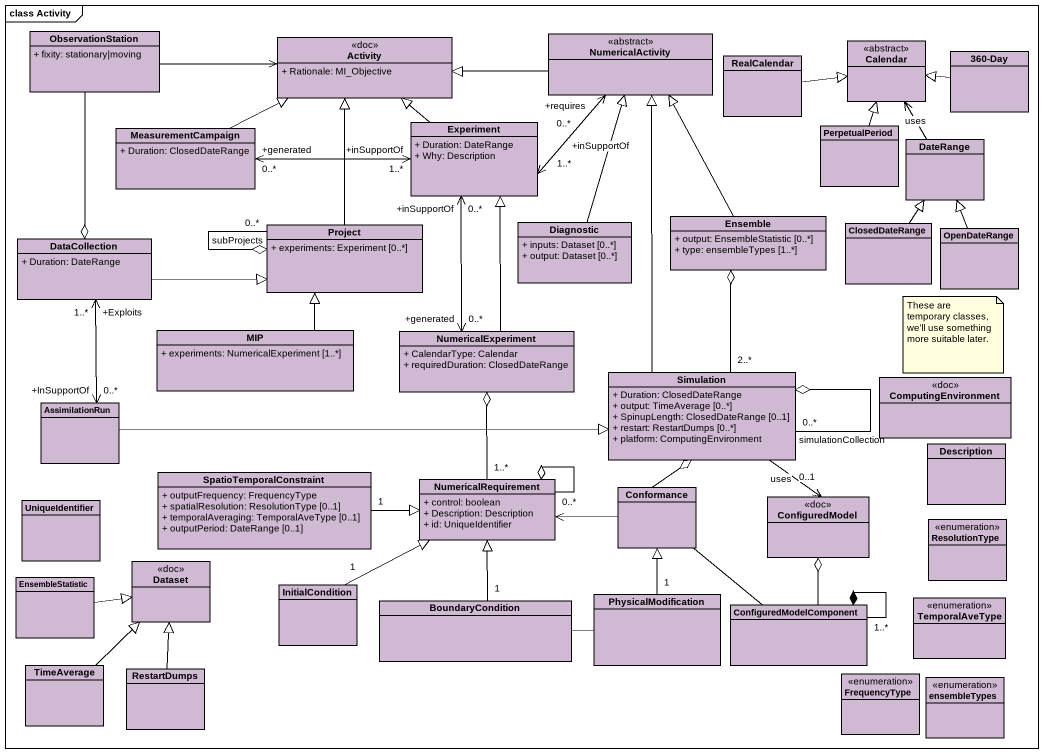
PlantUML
@startuml
mainframe class Activity
hide circle
hide empty members
skinparam classAttributeIconSize 0
class ObservationStation #D0B9D2 {
  + fixity: stationary|moving
}
class Activity <<doc>> #D0B9D2 {
  + Rationale: MI_Objective
}
class NumericalActivity <<abstract>> #D0B9D2
class Calendar <<abstract>> #D0B9D2
class RealCalendar #D0B9D2
class "360-Day" as c360_Day #D0B9D2
class Experiment #D0B9D2 {
  + Duration: DateRange
  + Why: Description
}
class MeasurementCampaign #D0B9D2 {
  + Duration: ClosedDateRange
}
class PerpetualPeriod #D0B9D2
class DateRange #D0B9D2
class DataCollection #D0B9D2 {
  + Duration: DateRange
}
class Project #D0B9D2 {
  + experiments: Experiment [0..*]
}
class Diagnostic #D0B9D2 {
  + inputs: Dataset [0..*]
  + output: Dataset [0..*]
}
class Ensemble #D0B9D2 {
  + output: EnsembleStatistic [0..*]
  + type: ensembleTypes [1..*]
}
class ClosedDateRange #D0B9D2
class OpenDateRange #D0B9D2
class MIP #D0B9D2 {
  + experiments: NumericalExperiment [1..*]
}
class NumericalExperiment #D0B9D2 {
  + CalendarType: Calendar
  + requiredDuration: ClosedDateRange
}
class Simulation #D0B9D2 {
  + Duration: ClosedDateRange
  + output: TimeAverage [0..*]
  + SpinupLength: ClosedDateRange [0..1]
  + restart: RestartDumps [0..*]
  + platform: ComputingEnvironment
}
class ComputingEnvironment <<doc>> #D0B9D2
class AssimilationRun #D0B9D2
class SpatioTemporalConstraint #D0B9D2 {
  + outputFrequency: FrequencyType
  + spatialResolution: ResolutionType [0..1]
  + temporalAveraging: TemporalAveType [0..1]
  + outputPeriod: DateRange [0..1]
}
class Description #D0B9D2
class UniqueIdentifier #D0B9D2
class NumericalRequirement #D0B9D2 {
  + control: boolean
  + Description: Description
  + id: UniqueIdentifier
}
class Conformance #D0B9D2
class ConfiguredModel <<doc>> #D0B9D2
enum ResolutionType #D0B9D2
class EnsembleStatistic #D0B9D2
class Dataset <<doc>> #D0B9D2
class InitialCondition #D0B9D2
class BoundaryCondition #D0B9D2
class PhysicalModification #D0B9D2
class ConfiguredModelComponent #D0B9D2
enum TemporalAveType #D0B9D2
class TimeAverage #D0B9D2
class RestartDumps #D0B9D2
enum FrequencyType #D0B9D2
enum ensembleTypes #D0B9D2
ObservationStation -right-> Activity
ObservationStation --o DataCollection
NumericalActivity -left-|> Activity
NumericalActivity "+requires\n0..*" <--> "+inSupportOf\n1..*" Experiment
RealCalendar -right-|> Calendar
c360_Day -left-|> Calendar
Experiment -up-|> Activity
MeasurementCampaign -right-|> Activity
MeasurementCampaign "+generated\n0..*" <-right-> "+inSupportOf\n1..*" Experiment
PerpetualPeriod -up-|> Calendar
DateRange -up-> Calendar : uses
DataCollection -right-|> Project
Project -up-|> Activity
Project "0..*" --o Project : subProjects
Diagnostic -up-|> NumericalActivity
Ensemble -up-|> NumericalActivity
ClosedDateRange -up-|> DateRange
OpenDateRange -up-|> DateRange
MIP -up-|> Project
NumericalExperiment "+generated\n0..*" <-up-> "+inSupportOf\n0..*" Experiment
NumericalExperiment -up-|> Experiment
Simulation -up-|> NumericalActivity
Simulation "2..*" -up-o Ensemble
Simulation "0..*" --o Simulation : simulationCollection
Simulation --> "0..1" ConfiguredModel : uses
AssimilationRun "+InSupportOf\n0..*" <-up-> "+Exploits\n1..*" DataCollection
AssimilationRun -right-|> Simulation
SpatioTemporalConstraint "1" -right-|> NumericalRequirement
NumericalRequirement "1..*" -up-o NumericalExperiment
NumericalRequirement "0..*" --o NumericalRequirement
Conformance -up-o Simulation
Conformance -left-> NumericalRequirement
Conformance -- ConfiguredModelComponent
EnsembleStatistic -right-|> Dataset
InitialCondition "1" -up-|> NumericalRequirement
BoundaryCondition "1" -up-|> NumericalRequirement
PhysicalModification "1" -up-|> Conformance
PhysicalModification -left- BoundaryCondition
ConfiguredModelComponent -up-o ConfiguredModel
ConfiguredModelComponent "1..*" --* ConfiguredModelComponent
TimeAverage -up-|> Dataset
RestartDumps -up-|> Dataset
note as N1
  These are temporary classes, we'll use something more suitable later.
end note
@enduml
